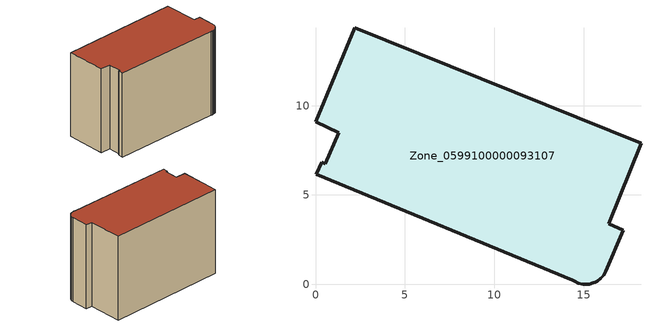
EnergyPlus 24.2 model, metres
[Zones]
Zone_0599100000093107
 floor ground (C_G): 15.66,0.12 15.55,0.08 15.31,0.01 15.19,0 14.95,0.01 14.71,0.07 14.49,0.17 14.39,0.24 0.05,6.16 0.36,6.83 0.55,6.74 1.31,8.48 0,9.09 2.18,14.36 18.21,7.89 16.4,3.39 17.22,3.03 16.24,0.73 16.12,0.52 15.96,0.34 15.77,0.18 z0
 wall outside (C_F): 0,9.09 1.31,8.48 0.55,6.74 0.36,6.83 0.05,6.16 14.39,0.24 14.49,0.17 14.71,0.07 14.95,0.01 15.19,0 15.31,0.01 15.55,0.08 15.66,0.12 15.77,0.18 15.96,0.34 16.12,0.52 16.24,0.73 17.22,3.03 16.4,3.39 18.21,7.89 2.18,14.36 0,9.09 z0:12.33
 roof outside (C_R): 16.4,3.39 18.21,7.89 2.18,14.36 0,9.09 1.31,8.48 0.55,6.74 0.36,6.83 0.05,6.16 14.39,0.24 14.49,0.17 14.71,0.07 14.95,0.01 15.19,0 15.31,0.01 15.55,0.08 15.66,0.12 15.77,0.18 15.96,0.34 16.12,0.52 16.24,0.73 17.22,3.03 z12.33
[BUILDING]
Pand.0599100000093107: North Axis=0; Terrain=City; Loads Convergence Tolerance Value=0.04; Temperature Convergence Tolerance Value=0.4; Solar Distribution=FullExterior; Maximum Number of Warmup Days=25; Minimum Number of Warmup Days=1
[Site:Location]
Rotterdam.The.Hague.AP_ZH_NLD Design_Conditions: Latitude=51.96; Longitude=4.45; Time Zone=1; Elevation=-4.5
[SITE:GROUNDTEMPERATURE:BUILDINGSURFACE]
18, 18, 18, 18, 18, 18, 18, 18, 18, 18, 18, 18
[MATERIAL] Thermal Absorptance=0.9; Solar Absorptance=0.7; Visible Absorptance=0.7
Name | Roughness | Thickness | Conductivity | Density | Specific Heat
G.TC.1946 | MediumSmooth | 0.15 | 1 | 540 | 1210
F.TC.1946 | Rough | 0.3 | 0.857143 | 1920 | 840
R.TC.1946 | MediumRough | 0.2 | 0.909091 | 1500 | 1000
[CONSTRUCTION]
C_G: G.TC.1946
C_F: F.TC.1946
C_R: R.TC.1946
[ZONE]
Zone_0599100000093107: Type=1; Multiplier=1; Ceiling Height=Autocalculate; Volume=Autocalculate; Floor Area=autocalculate; Part of Total Floor Area=Yes
[ZONEINFILTRATION:DESIGNFLOWRATE]
Infil_Zone_0599100000093107: Zone or ZoneList or Space or SpaceList=Zone_0599100000093107; Schedule=AlwaysOn; Design Flow Rate Calculation Method=Flow/Area; Flow Rate per Floor Area=0.003; Constant Term Coefficient=1; Temperature Term Coefficient=0; Velocity Term Coefficient=0; Velocity Squared Term Coefficient=0
[HVACTEMPLATE:ZONE:IDEALLOADSAIRSYSTEM]
Zone_0599100000093107: Maximum Heating Supply Air Temperature=50; Minimum Cooling Supply Air Temperature=13; Maximum Heating Supply Air Humidity Ratio=0.0156; Minimum Cooling Supply Air Humidity Ratio=0.0077; Heating Limit=NoLimit; Cooling Limit=NoLimit; Dehumidification Control Type=ConstantSensibleHeatRatio; Cooling Sensible Heat Ratio=0.7; Dehumidification Setpoint=60; Humidification Control Type=None; Humidification Setpoint=30; Outdoor Air Method=None; Outdoor Air Flow Rate per Person=0.00944; Outdoor Air Flow Rate per Zone Floor Area=0; Outdoor Air Flow Rate per Zone=0; Demand Controlled Ventilation Type=None; Outdoor Air Economizer Type=NoEconomizer; Heat Recovery Type=None; Sensible Heat Recovery Effectiveness=0.7; Latent Heat Recovery Effectiveness=0.65
[ZONECONTROL:THERMOSTAT]
ThermostatControl_Zone_0599100000093107: Zone or ZoneList=Zone_0599100000093107; Control Type Schedule=DualSetpointControlType; Control 1=Thermostat_Zone_0599100000093107; Temperature Difference Between Cutout And Setpoint=0
[THERMOSTATSETPOINT:DUALSETPOINT]
Thermostat_Zone_0599100000093107: Heating Setpoint Temperature Schedule=HeatingSetpoint_Zone_0599100000093107; Cooling Setpoint Temperature Schedule=CoolingSetpoint_Zone_0599100000093107
[SCHEDULE:COMPACT]
HeatingSetpoint_Zone_0599100000093107: Through: 12/31, For: AllDays, Until: 24:00, 21
CoolingSetpoint_Zone_0599100000093107: Through: 12/31, For: AllDays, Until: 24:00, 24
DualSetpointControlType: Through: 12/31, For: AllDays, Until: 24:00, 4
AlwaysOn: Through: 12/31, For: AllDays, Until: 24:00, 1
